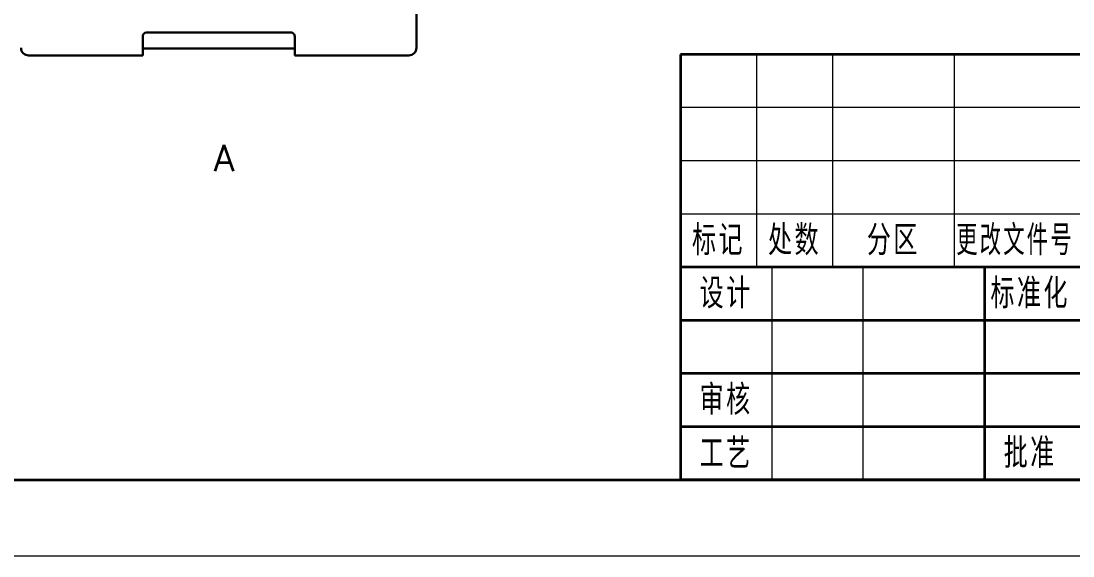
# Model space of a CAD drawing. Header units: millimetres. Extents: x -210 to 210, y -148 to 148.
# Drawn here: x -66.7 to 71.6, y -148.5 to -78.1 of the extents above; entities that cross this region are included whole.
import ezdxf
from ezdxf.enums import TextEntityAlignment as Align

# ---------------------------------------------------------------- set-up
doc = ezdxf.new("R2010")
doc.units = ezdxf.units.MM
doc.layers.get('0').update_dxf_attribs({"lineweight": 18})
for name, color, linetype, lineweight in [('尺寸线层', 3, 'Continuous', 18), ('粗实线层', 7, 'Continuous', 35), ('细实线层', 7, 'Continuous', 18)]:
    doc.layers.add(name, color=color, linetype=linetype, lineweight=lineweight)
doc.styles.get("Standard").update_dxf_attribs({"font": 'txt.shx'})
doc.styles.add('标准', font='', dxfattribs={"width": 0.667})
doc.styles.get('标准').set_extended_font_data('宋体')

# ---------------------------------------------------------------- blocks, each defined once
blk = doc.blocks.new('$CAXA_TITLE_151E506F$')
at = {"layer": '粗实线层'}
for p, q in [((0, 56), (-180, 56)), ((-180, 56), (-180, 0)), ((-50, 28), (-180, 28)), ((-140, 28), (-140, 0)), ((-100, 21), (-180, 21)), ((-100, 14), (-180, 14)), ((-100, 7), (-180, 7)), ((0, 0), (-180, 0))]:
    blk.add_line(p, q, dxfattribs=at)
at = {"layer": '细实线层'}
for p, q in [((-170, 56), (-170, 28)), ((-160, 56), (-160, 28)), ((-144, 56), (-144, 28)), ((-100, 49), (-180, 49)), ((-100, 42), (-180, 42)), ((-100, 35), (-180, 35)), ((-168, 28), (-168, 0)), ((-156, 28), (-156, 0))]:
    blk.add_line(p, q, dxfattribs=at)
at = {"layer": '尺寸线层', "attachment_point": 5, "line_spacing_factor": 0.963108, "style": '标准'}
for s, insert, char_height, width in [('\\T1.1;标记', (-175, 31.5), 3.481, 18), ('\\T1.1;处数', (-165, 31.5), 3.481, 18), ('\\T1.1;分区', (-152, 31.5), 3.481, 30), ('\\T1.1;{\\W0.592404;更改文件号}', (-136, 31.5), 3.4806, 30), ('\\T1.1;设计', (-174, 24.5), 3.481, 22), ('\\T1.1;标准化', (-134, 24.5), 3.481, 22), ('\\T1.1;审核', (-174, 10.5), 3.481, 22), ('\\T1.1;工艺', (-174, 3.5), 3.481, 22), ('\\T1.1;批准', (-134, 3.5), 3.481, 22)]:
    blk.add_mtext(s, dxfattribs=dict(at, insert=insert, char_height=char_height, width=width))
at = {"layer": '尺寸线层', "style": '标准'}
for tag, height, width, p in [('标记C', 3.63, 0.664996, (-175, 52.5)), ('处数C', 3.63, 0.664996, (-165, 52.5)), ('分区C', 3.63, 0.667, (-152, 52.5)), ('更改文件号C', 3.63, 0.498314, (-136, 52.5)), ('更改签名C', 3.63, 0.447537, (-122, 52.5)), ('更改日期C', 3.63, 0.610278, (-108, 52.5)), ('单位名称', 5.19, 0.667, (-25, 47.5)), ('标记B', 3.63, 0.664996, (-175, 45.5)), ('处数B', 3.63, 0.664996, (-165, 45.5)), ('分区B', 3.63, 0.667, (-152, 45.5)), ('更改文件号B', 3.63, 0.498314, (-136, 45.5)), ('更改签名B', 3.63, 0.447537, (-122, 45.5)), ('更改日期B', 3.63, 0.610278, (-108, 45.5)), ('材料名称', 5.19, 0.667, (-75, 42)), ('标记A', 3.63, 0.664996, (-175, 38.5)), ('处数A', 3.63, 0.664996, (-165, 38.5)), ('分区A', 3.63, 0.667, (-152, 38.5)), ('更改文件号A', 3.63, 0.498314, (-136, 38.5)), ('更改签名A', 3.63, 0.447537, (-122, 38.5)), ('更改日期A', 3.63, 0.610278, (-108, 38.5)), ('图纸名称', 5.19, 0.667, (-25, 30)), ('设计', 3.63, 0.667, (-162, 24.5)), ('设计日期', 3.63, 0.667, (-148, 24.5)), ('标准化', 3.63, 0.667, (-122, 24.5)), ('标准化日期', 3.63, 0.554163, (-108, 24.5)), ('图纸编号', 5.19, 0.667, (-25, 15)), ('阶段标记S', 3.63, 0.223769, (-96.75, 13.5)), ('阶段标记A', 3.63, 0.223769, (-90.25, 13.5)), ('阶段标记B', 3.63, 0.223769, (-83.75, 13.5)), ('阶段标记C', 3.63, 0.223769, (-77.25, 13.5)), ('重量', 3.63, 0.667, (-68, 13.5)), ('图纸比例', 3.63, 0.510551, (-56, 13.5)), ('审核', 3.63, 0.667, (-162, 10.5)), ('审核日期', 3.63, 0.667, (-148, 10.5)), ('工艺', 3.63, 0.667, (-162, 3.5)), ('工艺日期', 3.63, 0.667, (-148, 3.5)), ('批准', 3.63, 0.667, (-122, 3.5)), ('批准日期', 3.63, 0.667, (-108, 3.5)), ('页数', 3.63, 0.667, (-88, 4.5)), ('页码', 3.63, 0.667, (-62, 4.5)), ('投影符号', 3.63, 0.667, (-25, 4.5))]:
    blk.add_attdef(tag, text='', height=height, dxfattribs=dict(at, width=width)).set_placement(p, align=Align.MIDDLE_CENTER)
blk = doc.blocks.new('$CAXA_FRAME_13B17AC1$')
at = {"layer": '粗实线层'}
blk.add_line((-200, -138.5), (200, -138.5), dxfattribs=at)
at = {"layer": '细实线层'}
blk.add_line((-210, -148.5), (210, -148.5), dxfattribs=at)

msp = doc.modelspace()

# ---------------------------------------------------------------- linework, layer by layer
at = {"color": 7, "lineweight": 30}
for p, q in [((-14.741, -81.626), (-14.741, -13.623)), ((-50.741, -81.732), (-30.741, -81.732))]:
    msp.add_line(p, q, dxfattribs=at)
at = {"color": 7, "lineweight": 30, "ltscale": 0.0625}
for p, q in [((-50.741, -82.625), (-50.741, -80.125)), ((-30.741, -80.125), (-30.741, -82.625))]:
    msp.add_line(p, q, dxfattribs=at)
at = {"color": 7, "lineweight": 30, "ltscale": 0.475}
msp.add_line((-50.241, -79.625), (-31.241, -79.625), dxfattribs=at)
at = {"color": 7, "lineweight": 30, "ltscale": 0.375034}
for p, q in [((-65.743, -82.625), (-50.741, -82.625)), ((-30.741, -82.625), (-15.74, -82.625))]:
    msp.add_line(p, q, dxfattribs=at)
at = {"color": 7, "lineweight": 30}
for centre, radius, start, end in [((-50.241, -80.125), 0.5, 90, 179.99999), ((-31.241, -80.125), 0.5, 359.99999, 90), ((-65.743, -81.627), 0.998, 179.96452, 270.03549), ((-15.739, -81.627), 0.998, 269.96453, 0.03548)]:
    msp.add_arc(centre, radius, start, end, dxfattribs=at)

# ---------------------------------------------------------------- block references
at = {"layer": '粗实线层'}
for name, p in [('$CAXA_FRAME_13B17AC1$', (0, 0)), ('$CAXA_TITLE_151E506F$', (200, -138.5))]:
    msp.add_blockref(name, p, dxfattribs=at)

# ---------------------------------------------------------------- texts
at = {"layer": '尺寸线层'}
msp.add_text('A', height=3.5, dxfattribs=at).set_placement((-40.047, -96.128), align=Align.MIDDLE_CENTER)

doc.saveas('drawing.dxf')
